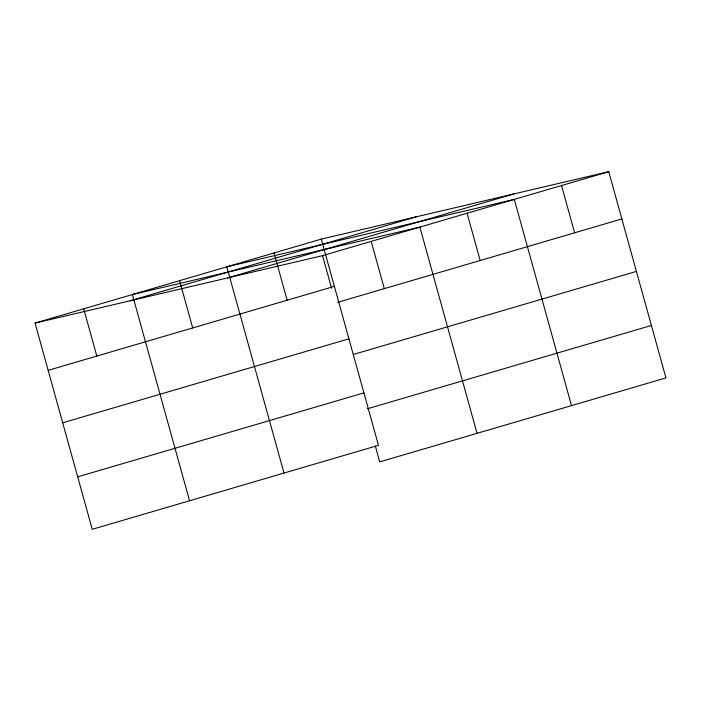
<?xml version="1.0" encoding="UTF-8"?>
<svg xmlns="http://www.w3.org/2000/svg" width="701" height="701" viewBox="0 0 701 701"><rect width="100%" height="100%" fill="white"/><g stroke="black" fill="none" stroke-linecap="round" stroke-linejoin="round"><path stroke-width="1.05" d="M321.268 239.111L378.461 445.345L92.243 529.316L35.05 323.082L321.268 239.111L608.757 171.684L665.95 377.918L379.732 461.889L375.368 446.151M129.922 300.834L416.14 216.863M227.667 277.911L513.886 193.932M35.05 323.082L322.539 255.655L608.757 171.684M48.159 370.347L334.377 286.367M337.716 302.315L621.866 218.949M62.704 422.808L348.923 338.828M353.295 354.469L636.412 271.41M77.697 476.855L363.915 392.884M367.254 408.823L651.404 325.457M561.527 185.537L574.636 232.802M571.499 405.625L514.306 199.399L226.817 266.818L284.01 473.052M467.076 213.253L480.185 260.518M477.048 433.341L419.855 227.106L132.366 294.534L189.559 500.768M371.197 241.381L384.306 288.646M322.539 255.655L331.564 288.216M274.038 252.965L287.147 300.23M179.587 280.672L192.696 327.937M83.708 308.808L96.817 356.073"/></g></svg>
